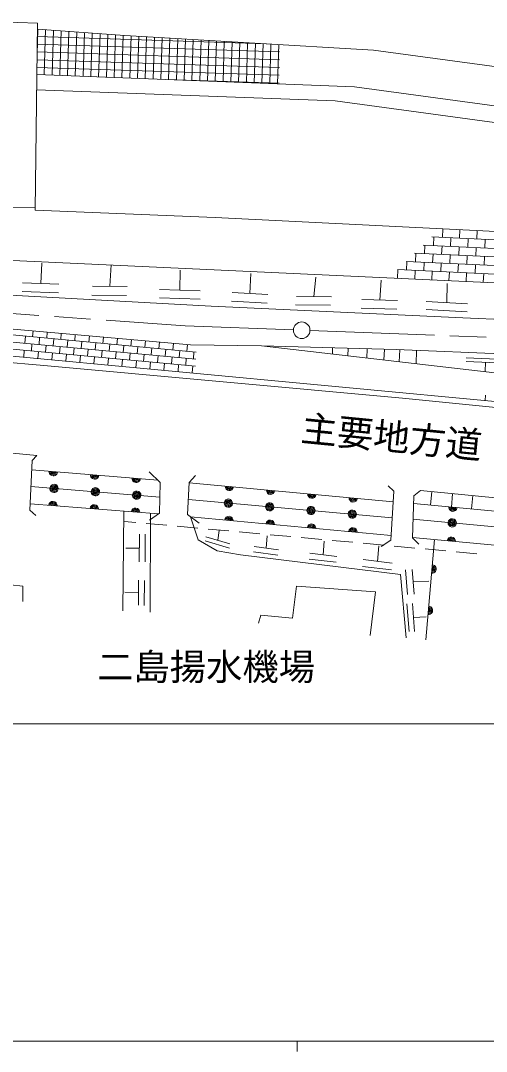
# Model space of a CAD drawing. Units: millimetres, scale not verified. Extents: x 40000 to 680000, y 20000 to 380000.
# Drawn here: x 141341 to 186240, y 204000 to 303387 of the extents above; entities that cross this region are included whole.
import ezdxf
from ezdxf.enums import TextEntityAlignment as Align

# ---------------------------------------------------------------- set-up
doc = ezdxf.new("R2010")
doc.units = ezdxf.units.MM
doc.header["$LTSCALE"] = 1000
doc.linetypes.add('CHAIN', pattern=[18.5, 12, -1.5, 3.5, -1.5])
for name, color, linetype, lineweight in [('M-BGD', 7, 'Continuous', 13), ('M-BMK', 2, 'CHAIN', 13), ('M-BMK-HTXT', 7, 'Continuous', 13), ('M-BMK-SRVR', 3, 'Continuous', 13), ('M-STR-HTXT', 7, 'Continuous', 13), ('M-TTL-BAND', 7, 'Continuous', 13)]:
    doc.layers.add(name, color=color, linetype=linetype, lineweight=lineweight)
doc.layers.add('M-BGD-HTXT', color=7, linetype='Continuous')
doc.styles.add('ＭＳ ゴシック', font='')
doc.styles.get('ＭＳ ゴシック').set_extended_font_data('MS Gothic')

# ---------------------------------------------------------------- blocks, each defined once
blk = doc.blocks.new('ﾌﾟﾛｯﾄﾏｰｸ-02')
at = {"color": 3, "linetype": 'Continuous', "lineweight": 13}
blk.add_circle((0, 0), 0.5, dxfattribs=at)

msp = doc.modelspace()

# ---------------------------------------------------------------- linework, layer by layer
at = {"layer": 'M-BGD'}
for p, q in [((142967, 303132), (135297, 303387)), ((142735, 285121), (142967, 303132)), ((142929, 300139), (143007, 302572)), ((151383, 301948), (142960, 302576)), ((143616, 298177), (143755, 302516)), ((144366, 298148), (144504, 302461)), ((145115, 298118), (145252, 302405)), ((145865, 298088), (146001, 302349)), ((146614, 298058), (146750, 302293)), ((147363, 298029), (147498, 302238)), ((148113, 297999), (148247, 302182)), ((142951, 301861), (165036, 301154)), ((148862, 297969), (148995, 302126)), ((149612, 297939), (149744, 302070)), ((150361, 297910), (150493, 302015)), ((151111, 297880), (151241, 301959)), ((175361, 300553), (151383, 301948)), ((151860, 297850), (151990, 301913)), ((152609, 297821), (152739, 301869)), ((153359, 297791), (153488, 301826)), ((154108, 297761), (154237, 301782)), ((154858, 297731), (154986, 301739)), ((155607, 297702), (155735, 301695)), ((156357, 297672), (156484, 301652)), ((157106, 297642), (157233, 301608)), ((157855, 297612), (157982, 301564)), ((158605, 297583), (158731, 301521)), ((159354, 297553), (159480, 301477)), ((160104, 297523), (160229, 301434)), ((160853, 297494), (160978, 301390)), ((161603, 297464), (161727, 301347)), ((162352, 297434), (162476, 301303)), ((163102, 297404), (163225, 301259)), ((163851, 297375), (163974, 301216)), ((164600, 297345), (164723, 301172)), ((142932, 300361), (166296, 299613)), ((142941, 301111), (166308, 300363)), ((165350, 297315), (165472, 301129)), ((166099, 297286), (166221, 301085)), ((204793, 296565), (175361, 300553)), ((142922, 299611), (166284, 298863)), ((142904, 298205), (173521, 296991)), ((142912, 298861), (166272, 298113)), ((155298, 297714), (166260, 297363)), ((171672, 295646), (142884, 296702)), ((173521, 296991), (211429, 291853)), ((211275, 290287), (171672, 295646)), ((137072, 285412), (142738, 285336)), ((142735, 285121), (160087, 284394)), ((160087, 284394), (183980, 283217)), ((182000, 282487), (182039, 283312)), ((180974, 282535), (201164, 281598)), ((181136, 281699), (181174, 282525)), ((182788, 281622), (182827, 282449)), ((183653, 282410), (183691, 283231)), ((183980, 283217), (201204, 282377)), ((184441, 281546), (184479, 282372)), ((185305, 282334), (185343, 283150)), ((186093, 281469), (186131, 282295)), ((180149, 281745), (201122, 280772)), ((180271, 280911), (180310, 281737)), ((181924, 280835), (181962, 281661)), ((183576, 280758), (183615, 281584)), ((185229, 280681), (185267, 281508)), ((139014, 280340), (200954, 277468)), ((179325, 280955), (201080, 279946)), ((179407, 280123), (179445, 280950)), ((181059, 280047), (181098, 280873)), ((182712, 279970), (182750, 280796)), ((184364, 279893), (184402, 280720)), ((186017, 279817), (186055, 280643)), ((143282, 278046), (143390, 280001)), ((149934, 277769), (150077, 279827)), ((156692, 277402), (156716, 279310)), ((177676, 279376), (200996, 278294)), ((177678, 278548), (177716, 279374)), ((178500, 280165), (201038, 279120)), ((178542, 279335), (178581, 280162)), ((179330, 278471), (179369, 279297)), ((180195, 279259), (180233, 280085)), ((181847, 279182), (181886, 280008)), ((183500, 279106), (183538, 279932)), ((185152, 279029), (185190, 279855)), ((163442, 277079), (163536, 279019)), ((169616, 276775), (169796, 278660)), ((175960, 276444), (176101, 278368)), ((180983, 278394), (181021, 279220)), ((182635, 278318), (182673, 279144)), ((184287, 278241), (184326, 279067)), ((185940, 278164), (185978, 278991)), ((145037, 277984), (141528, 278109)), ((151610, 277749), (148258, 277789)), ((158661, 277331), (154723, 277473)), ((182426, 276202), (182473, 278031)), ((136976, 277098), (159703, 275868)), ((144990, 277146), (141481, 277272)), ((151548, 276867), (148196, 276907)), ((158651, 276513), (154713, 276655)), ((165118, 276157), (161685, 276338)), ((165159, 276988), (161726, 277170)), ((171302, 276755), (167930, 276795)), ((177676, 276393), (174243, 276494)), ((184405, 276091), (180447, 276313)), ((159703, 275868), (183969, 274741)), ((171225, 275947), (167852, 275987)), ((177616, 275569), (174183, 275670)), ((184385, 275306), (180427, 275529)), ((183969, 274741), (201009, 273897)), ((136883, 273416), (158277, 271425)), ((137161, 273960), (157713, 272111)), ((142500, 272893), (142554, 273475)), ((143852, 272767), (143907, 273353)), ((136438, 272775), (158235, 270747)), ((141761, 272280), (141824, 272956)), ((143113, 272154), (143176, 272830)), ((144466, 272028), (144529, 272704)), ((145205, 272641), (145260, 273231)), ((145818, 271902), (145881, 272579)), ((146557, 272516), (146613, 273110)), ((147171, 271776), (147234, 272453)), ((147910, 272390), (147966, 272988)), ((148523, 271651), (148586, 272327)), ((149263, 272264), (149319, 272866)), ((150615, 272138), (150671, 272745)), ((151968, 272012), (152024, 272623)), ((153320, 271887), (153377, 272501)), ((154673, 271761), (154730, 272379)), ((127889, 271441), (143564, 270145)), ((135993, 272134), (158193, 270069)), ((224300, 263170), (136413, 271435)), ((141635, 270927), (141698, 271603)), ((142374, 271541), (142437, 272217)), ((142987, 270801), (143050, 271478)), ((143727, 271415), (143790, 272091)), ((144340, 270676), (144403, 271352)), ((145079, 271289), (145142, 271965)), ((146432, 271163), (146495, 271839)), ((147784, 271037), (147847, 271714)), ((149137, 270911), (149200, 271588)), ((149876, 271525), (149939, 272201)), ((150489, 270786), (150552, 271462)), ((151228, 271399), (151291, 272075)), ((151842, 270660), (151905, 271336)), ((152581, 271273), (152644, 271949)), ((153933, 271147), (153996, 271824)), ((155286, 271022), (155349, 271698)), ((156025, 271635), (156083, 272258)), ((156638, 270896), (156701, 271572)), ((157378, 271509), (157436, 272136)), ((157713, 272111), (164574, 272026)), ((157991, 270770), (158054, 271446)), ((164574, 272026), (177529, 271660)), ((164574, 272026), (204561, 267396)), ((171408, 271833), (171391, 271236)), ((172918, 271790), (172897, 271062)), ((174752, 271739), (174727, 270850)), ((176409, 271705), (176368, 270660)), ((177529, 271660), (202652, 270662)), ((177890, 271646), (177844, 270489)), ((179515, 271581), (179464, 270302)), ((145692, 270550), (145755, 271226)), ((147045, 270424), (147108, 271100)), ((148398, 270298), (148460, 270974)), ((149750, 270172), (149813, 270849)), ((151103, 270046), (151165, 270723)), ((152455, 269921), (152518, 270597)), ((153194, 270534), (153257, 271210)), ((153808, 269795), (153871, 270471)), ((154547, 270408), (154610, 271084)), ((155160, 269669), (155223, 270345)), ((155899, 270282), (155962, 270959)), ((157252, 270157), (157315, 270833)), ((184282, 270523), (188042, 270343)), ((184292, 270884), (188053, 270705)), ((186162, 270433), (186137, 269588)), ((143564, 270145), (178162, 266983)), ((156513, 269543), (156576, 270219)), ((157865, 269417), (157928, 270094)), ((178162, 266983), (199745, 264852)), ((186113, 266761), (186161, 267268)), ((137620, 261961), (142905, 261453)), ((142905, 261453), (142447, 260974)), ((142447, 260974), (142237, 256188)), ((154566, 259077), (142407, 260063)), ((142407, 260063), (154566, 259077)), ((153718, 259878), (154795, 258861)), ((158199, 259523), (157601, 258850)), ((142337, 258473), (154761, 257447)), ((142337, 258473), (154761, 257447)), ((142337, 258473), (154761, 257447)), ((154795, 258861), (154724, 255896)), ((157601, 258850), (157436, 255754)), ((177265, 256998), (157599, 258821)), ((157599, 258821), (177265, 256998)), ((176770, 258540), (177329, 258014)), ((177329, 258014), (177032, 253288)), ((179106, 253507), (179237, 257556)), ((179237, 257556), (179880, 258079)), ((179880, 258079), (230132, 253161)), ((180991, 257970), (180864, 256675)), ((182989, 257775), (182863, 256483)), ((184925, 257585), (184799, 256298)), ((154617, 255818), (142264, 256805)), ((142264, 256805), (154617, 255818)), ((157514, 257208), (177168, 255452)), ((157514, 257208), (177168, 255452)), ((157514, 257208), (177168, 255452)), ((230627, 251902), (179214, 256834)), ((179214, 256834), (230627, 251902)), ((142237, 256188), (142816, 255669)), ((151292, 256084), (151197, 246487)), ((154724, 255896), (153780, 255205)), ((153846, 255879), (153838, 246349)), ((157436, 255754), (158543, 254916)), ((177061, 253753), (157730, 255531)), ((157730, 255531), (177061, 253753)), ((158453, 253323), (157730, 255531)), ((152460, 255002), (151333, 255106)), ((155447, 254728), (153456, 254911)), ((158435, 254454), (156443, 254637)), ((179165, 255311), (230538, 250513)), ((179165, 255311), (230538, 250513)), ((179165, 255311), (230538, 250513)), ((152796, 253858), (152782, 251206)), ((153359, 253860), (153345, 251208)), ((161521, 252929), (159193, 253629)), ((161422, 254180), (159430, 254362)), ((160357, 253279), (160471, 254221)), ((164410, 253905), (162418, 254088)), ((165016, 252515), (165118, 253716)), ((167397, 253631), (165405, 253814)), ((170384, 253357), (168393, 253540)), ((179735, 252919), (179106, 253507)), ((230426, 248749), (179107, 253546)), ((179107, 253546), (230426, 248749)), ((152789, 252532), (151475, 252527)), ((160303, 252278), (158453, 253323)), ((161472, 252525), (159144, 253225)), ((166188, 252360), (163843, 252671)), ((170510, 251880), (170596, 253197)), ((173372, 253083), (171380, 253265)), ((176359, 252808), (174368, 252991)), ((175753, 251238), (175863, 252745)), ((177032, 253288), (176090, 252672)), ((179347, 252534), (177355, 252717)), ((182334, 252260), (180343, 252443)), ((181243, 253347), (180410, 243695)), ((180410, 243695), (181243, 253347)), ((162527, 251879), (160303, 252278)), ((177965, 249977), (162527, 251879)), ((166144, 251845), (163799, 252156)), ((171774, 251160), (169172, 251472)), ((171811, 251725), (169208, 252036)), ((185322, 251986), (183330, 252169)), ((177099, 250416), (174312, 250766)), ((177146, 251063), (174359, 251413)), ((179293, 248075), (179091, 250458)), ((131566, 249860), (141567, 248867)), ((178503, 243874), (177965, 249977)), ((178649, 248046), (178447, 250429)), ((141567, 248867), (141545, 247364)), ((152706, 249441), (152692, 247031)), ((153269, 249416), (153256, 247006)), ((167554, 245759), (167935, 248855)), ((167935, 248855), (175542, 248295)), ((179192, 249267), (180694, 249335)), ((152699, 248236), (151385, 248293)), ((175542, 248295), (175048, 244099)), ((178783, 244474), (178581, 247166)), ((179311, 244496), (179109, 247188)), ((164278, 245288), (164503, 246073)), ((164503, 246073), (167554, 245759)), ((179210, 245842), (180440, 245895))]:
    msp.add_line(p, q, dxfattribs=at)
for centre, radius, start, end in [((144499, 259893), 400, 175.36452, 355.36452), ((144499, 259893), 300, 175.36452, 355.36452), ((144499, 259893), 200, 175.36452, 355.36452), ((144499, 259893), 100, 175.36452, 355.36452), ((148486, 259570), 400, 175.36452, 355.36452), ((148486, 259570), 300, 175.36452, 355.36452), ((148486, 259570), 200, 175.36452, 355.36452), ((148486, 259570), 100, 175.36452, 355.36452), ((144563, 258289), 400, 355.27629, 175.27629), ((144563, 258289), 300, 355.27629, 175.27629), ((144563, 258289), 200, 355.27629, 175.27629), ((152473, 259247), 400, 175.36452, 355.36452), ((152473, 259247), 300, 175.36452, 355.36452), ((152473, 259247), 200, 175.36452, 355.36452), ((152473, 259247), 100, 175.36452, 355.36452), ((161458, 258463), 400, 174.70477, 354.70477), ((161458, 258463), 300, 174.70477, 354.70477), ((161458, 258463), 200, 174.70477, 354.70477), ((161458, 258463), 100, 174.70477, 354.70477), ((144563, 258289), 400, 175.27629, 355.27629), ((144563, 258289), 300, 175.27629, 355.27629), ((144563, 258289), 200, 175.27629, 355.27629), ((144563, 258289), 100, 355.27629, 175.27629), ((144563, 258289), 100, 175.27629, 355.27629), ((148549, 257960), 400, 175.27629, 355.27629), ((148549, 257960), 400, 355.27629, 175.27629), ((148549, 257960), 300, 175.27629, 355.27629), ((148549, 257960), 300, 355.27629, 175.27629), ((148549, 257960), 200, 175.27629, 355.27629), ((148549, 257960), 200, 355.27629, 175.27629), ((148549, 257960), 100, 355.27629, 175.27629), ((148549, 257960), 100, 175.27629, 355.27629), ((152535, 257631), 400, 175.27629, 355.27629), ((152535, 257631), 400, 355.27629, 175.27629), ((152535, 257631), 300, 175.27629, 355.27629), ((152535, 257631), 300, 355.27629, 175.27629), ((152535, 257631), 200, 175.27629, 355.27629), ((152535, 257631), 200, 355.27629, 175.27629), ((152535, 257631), 100, 355.27629, 175.27629), ((152535, 257631), 100, 175.27629, 355.27629), ((165441, 258094), 400, 174.70477, 354.70477), ((165441, 258094), 300, 174.70477, 354.70477), ((165441, 258094), 200, 174.70477, 354.70477), ((165441, 258094), 100, 174.70477, 354.70477), ((169424, 257725), 400, 174.70477, 354.70477), ((169424, 257725), 300, 174.70477, 354.70477), ((169424, 257725), 200, 174.70477, 354.70477), ((169424, 257725), 100, 174.70477, 354.70477), ((144453, 256630), 400, 355.43153, 175.43153), ((144453, 256630), 300, 355.43153, 175.43153), ((144453, 256630), 200, 355.43153, 175.43153), ((144453, 256630), 100, 355.43153, 175.43153), ((148440, 256311), 400, 355.43153, 175.43153), ((148440, 256311), 300, 355.43153, 175.43153), ((148440, 256311), 200, 355.43153, 175.43153), ((161365, 256864), 400, 174.89338, 354.89338), ((161365, 256864), 400, 354.89338, 174.89338), ((161365, 256864), 300, 174.89338, 354.89338), ((161365, 256864), 300, 354.89338, 174.89338), ((161365, 256864), 200, 174.89338, 354.89338), ((161365, 256864), 200, 354.89338, 174.89338), ((161365, 256864), 100, 354.89338, 174.89338), ((161365, 256864), 100, 174.89338, 354.89338), ((165349, 256508), 400, 174.89338, 354.89338), ((165349, 256508), 400, 354.89338, 174.89338), ((165349, 256508), 300, 174.89338, 354.89338), ((165349, 256508), 300, 354.89338, 174.89338), ((165349, 256508), 200, 174.89338, 354.89338), ((165349, 256508), 200, 354.89338, 174.89338), ((165349, 256508), 100, 354.89338, 174.89338), ((165349, 256508), 100, 174.89338, 354.89338), ((169333, 256152), 400, 354.89338, 174.89338), ((169333, 256152), 300, 354.89338, 174.89338), ((173406, 257356), 400, 174.70477, 354.70477), ((173406, 257356), 300, 174.70477, 354.70477), ((173406, 257356), 200, 174.70477, 354.70477), ((173406, 257356), 100, 174.70477, 354.70477), ((183021, 256468), 400, 174.52073, 354.52073), ((183021, 256468), 300, 174.52073, 354.52073), ((183021, 256468), 200, 174.52073, 354.52073), ((183021, 256468), 100, 174.52073, 354.52073), ((148440, 256311), 100, 355.43153, 175.43153), ((152428, 255993), 400, 355.43153, 175.43153), ((152428, 255993), 300, 355.43153, 175.43153), ((152428, 255993), 200, 355.43153, 175.43153), ((152428, 255993), 100, 355.43153, 175.43153), ((161421, 255192), 400, 354.74334, 174.74334), ((161421, 255192), 300, 354.74334, 174.74334), ((169333, 256152), 400, 174.89338, 354.89338), ((169333, 256152), 300, 174.89338, 354.89338), ((169333, 256152), 200, 174.89338, 354.89338), ((169333, 256152), 200, 354.89338, 174.89338), ((169333, 256152), 100, 354.89338, 174.89338), ((169333, 256152), 100, 174.89338, 354.89338), ((173317, 255796), 400, 174.89338, 354.89338), ((173317, 255796), 400, 354.89338, 174.89338), ((173317, 255796), 300, 174.89338, 354.89338), ((173317, 255796), 300, 354.89338, 174.89338), ((173317, 255796), 200, 174.89338, 354.89338), ((173317, 255796), 200, 354.89338, 174.89338), ((173317, 255796), 100, 354.89338, 174.89338), ((173317, 255796), 100, 174.89338, 354.89338), ((161421, 255192), 200, 354.74334, 174.74334), ((161421, 255192), 100, 354.74334, 174.74334), ((165404, 254825), 400, 354.74334, 174.74334), ((165404, 254825), 300, 354.74334, 174.74334), ((165404, 254825), 200, 354.74334, 174.74334), ((165404, 254825), 100, 354.74334, 174.74334), ((169387, 254459), 400, 354.74334, 174.74334), ((169387, 254459), 300, 354.74334, 174.74334), ((169387, 254459), 200, 354.74334, 174.74334), ((169387, 254459), 100, 354.74334, 174.74334), ((173370, 254092), 400, 354.74334, 174.74334), ((182947, 254958), 400, 174.66416, 354.66416), ((182947, 254958), 400, 354.66416, 174.66416), ((182947, 254958), 300, 174.66416, 354.66416), ((182947, 254958), 300, 354.66416, 174.66416), ((182947, 254958), 200, 174.66416, 354.66416), ((182947, 254958), 200, 354.66416, 174.66416), ((182947, 254958), 100, 354.66416, 174.66416), ((182947, 254958), 100, 174.66416, 354.66416), ((173370, 254092), 300, 354.74334, 174.74334), ((173370, 254092), 200, 354.74334, 174.74334), ((173370, 254092), 100, 354.74334, 174.74334), ((182862, 253195), 400, 354.65958, 174.65958), ((182862, 253195), 300, 354.65958, 174.65958), ((182862, 253195), 200, 354.65958, 174.65958), ((182862, 253195), 100, 354.65958, 174.65958), ((180999, 250513), 400, 265.06948, 85.06948), ((180999, 250513), 300, 265.06948, 85.06948), ((180999, 250513), 200, 265.06948, 85.06948), ((180999, 250513), 100, 265.06948, 85.06948), ((180655, 246528), 400, 265.06948, 85.06948), ((180655, 246528), 300, 265.06948, 85.06948), ((180655, 246528), 200, 265.06948, 85.06948), ((180655, 246528), 100, 265.06948, 85.06948)]:
    msp.add_arc(centre, radius, start, end, dxfattribs=at)
at = {"layer": 'M-BMK'}
for p, q in [((131132, 275813), (157209, 273960)), ((157209, 273960), (167637, 273565)), ((169236, 273504), (198621, 272391))]:
    msp.add_line(p, q, dxfattribs=at)
at = {"layer": 'M-STR-HTXT'}
msp.add_line((68953, 235572), (314222, 235572), dxfattribs=at)
at = {"layer": 'M-TTL-BAND'}
for p, q in [((40000, 205000), (579000, 205000)), ((168000, 205000), (168000, 204000))]:
    msp.add_line(p, q, dxfattribs=at)

# ---------------------------------------------------------------- block references
at = {"layer": 'M-BMK-SRVR', "xscale": 1600, "yscale": 1600, "rotation": 90}
msp.add_blockref('ﾌﾟﾛｯﾄﾏｰｸ-02', (168436, 273535), dxfattribs=at)

# ---------------------------------------------------------------- texts
at = {"layer": 'M-BGD-HTXT', "style": 'ＭＳ ゴシック'}
msp.add_text('主要地方道\u3000山口小郡秋穂線', height=2566, rotation=354.375, dxfattribs=at).set_placement((168196, 262080), align=Align.BOTTOM_LEFT)
at = {"layer": 'M-BMK-HTXT', "style": 'ＭＳ ゴシック'}
msp.add_text('二島揚水機場', height=2566, dxfattribs=at).set_placement((159222, 239022), align=Align.BOTTOM_CENTER)

doc.saveas('drawing.dxf')
